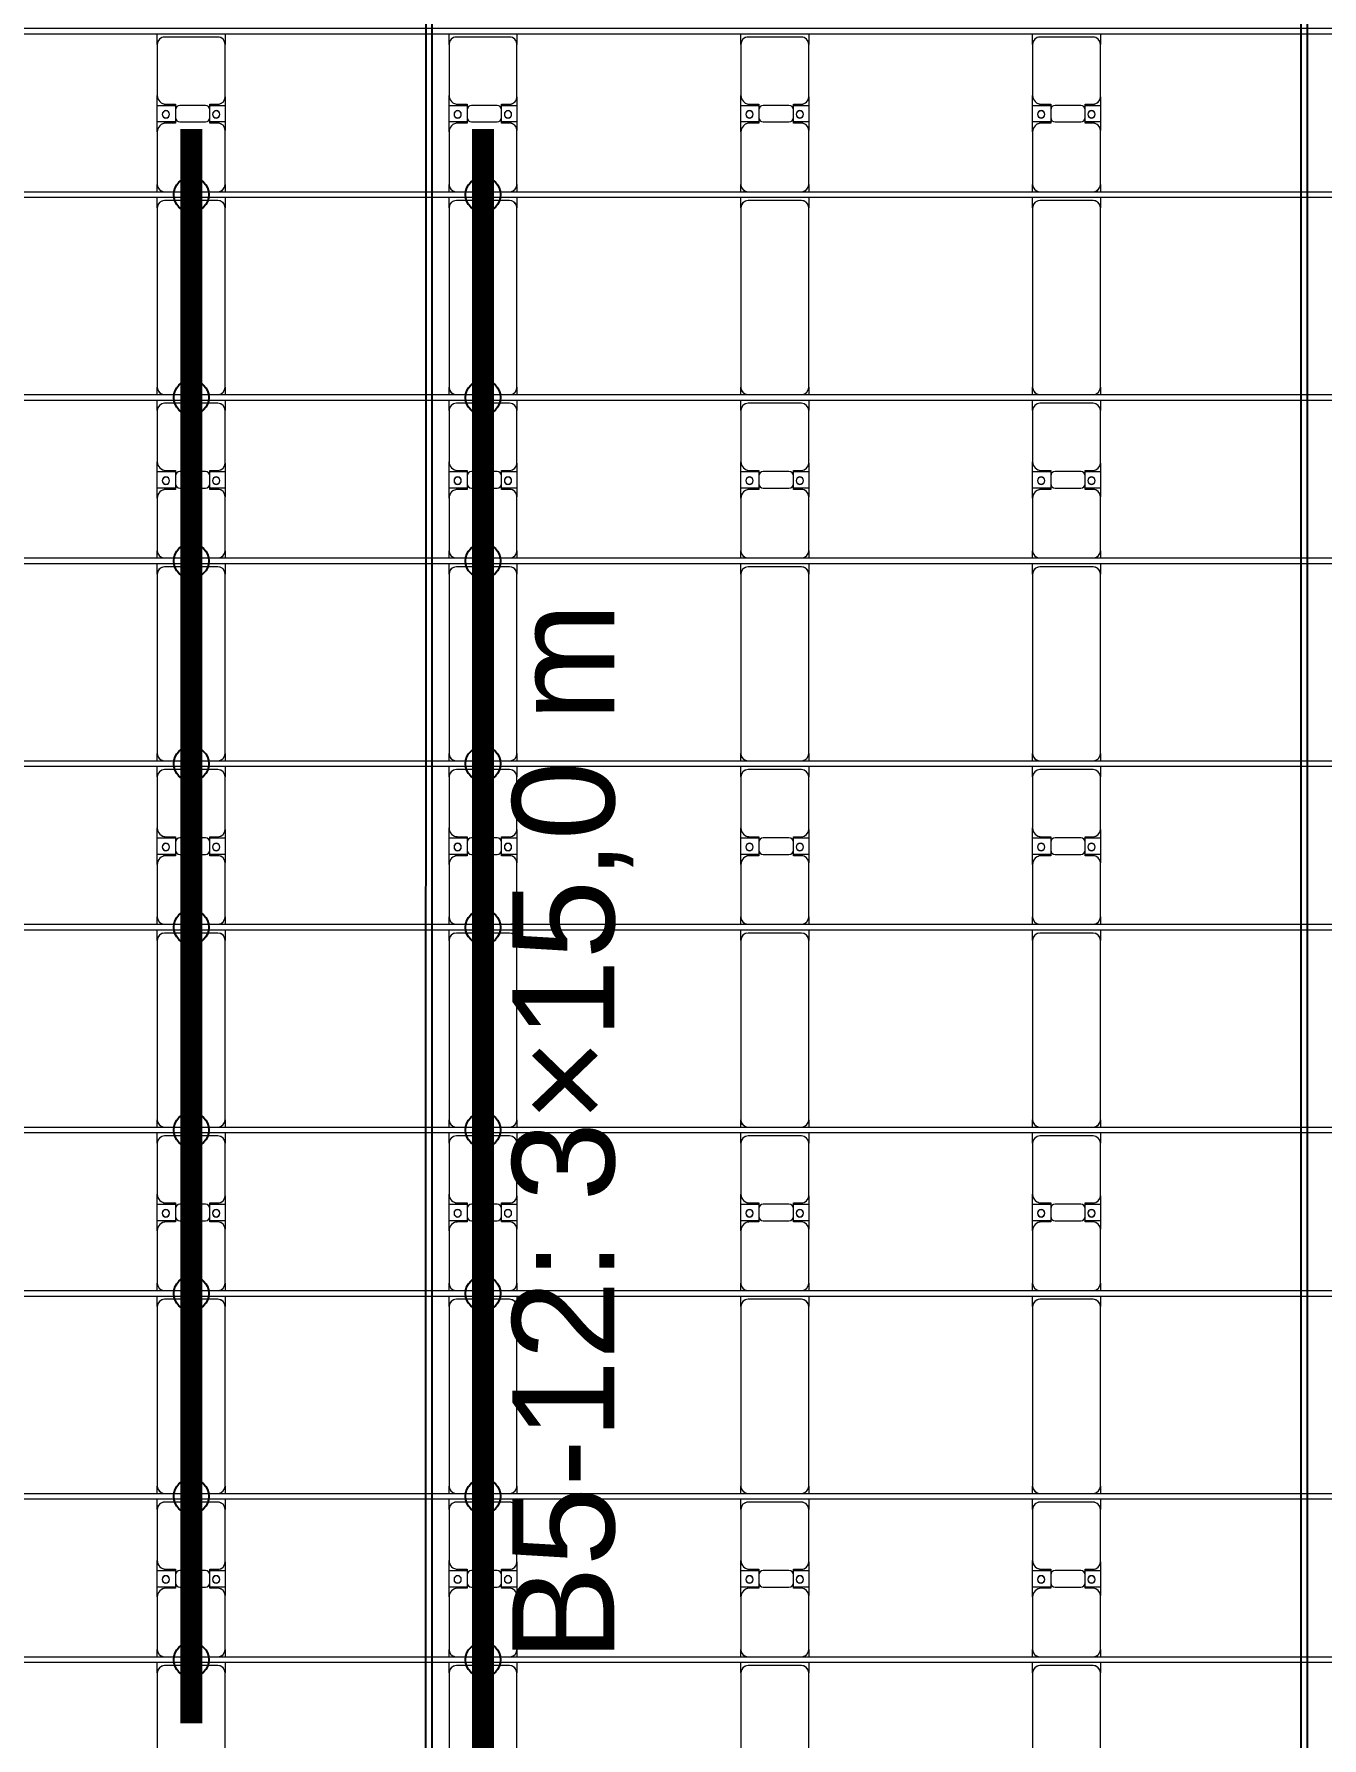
# Model space of a CAD drawing. Header units: millimetres. Extents: x -147246 to 112336, y -213734 to -86506.
# Drawn here: x -137193 to -128365, y -153971 to -142295 of the extents above; entities that cross this region are included whole.
import ezdxf

# ---------------------------------------------------------------- set-up
doc = ezdxf.new("R2010")
doc.units = ezdxf.units.MM
doc.layers.add('A-GENM', color=13, linetype='Continuous', lineweight=9)
doc.layers.add('S-BEAM', color=12, linetype='Continuous', lineweight=9)
doc.layers.add('GC-GHI CHU', color=2, linetype='Continuous')
doc.layers.add('GC-HOP 40x60 GIA CUONG', color=1, linetype='Continuous')
doc.styles.add('GC_VN', font='arial.ttf')

# ---------------------------------------------------------------- blocks, each defined once
blk = doc.blocks.new('Dầm C52 - Dầm C52-18780-BỐ TRÍ KHUNG KẾT CẤU BÈ PIN 05')
at = {"layer": 'S-BEAM', "color": 1}
for p, q in [((-74474, 20), (74474, 20)), ((74474, -20), (-74474, -20))]:
    blk.add_line(p, q, dxfattribs=at)
blk = doc.blocks.new('Dầm C52 - Dầm C52-18781-BỐ TRÍ KHUNG KẾT CẤU BÈ PIN 05')
at = {"layer": 'S-BEAM', "color": 1}
for p, q in [((-74474, 20), (74474, 20)), ((74474, -20), (-74474, -20))]:
    blk.add_line(p, q, dxfattribs=at)
blk = doc.blocks.new('Dầm C52 - Dầm C52-18782-BỐ TRÍ KHUNG KẾT CẤU BÈ PIN 05')
at = {"layer": 'S-BEAM', "color": 1}
for p, q in [((-74474, 20), (74474, 20)), ((74474, -20), (-74474, -20))]:
    blk.add_line(p, q, dxfattribs=at)
blk = doc.blocks.new('Dầm C52 - Dầm C52-18783-BỐ TRÍ KHUNG KẾT CẤU BÈ PIN 05')
at = {"layer": 'S-BEAM', "color": 1}
for p, q in [((-74474, 20), (74474, 20)), ((74474, -20), (-74474, -20))]:
    blk.add_line(p, q, dxfattribs=at)
blk = doc.blocks.new('Dầm C52 - Dầm C52-18784-BỐ TRÍ KHUNG KẾT CẤU BÈ PIN 05')
at = {"layer": 'S-BEAM', "color": 1}
for p, q in [((-74474, 20), (74474, 20)), ((74474, -20), (-74474, -20))]:
    blk.add_line(p, q, dxfattribs=at)
blk = doc.blocks.new('Dầm C52 - Hộp 40x60-38180-BỐ TRÍ KHUNG KẾT CẤU BÈ PIN 05')
at = {"layer": 'S-BEAM', "color": 3, "lineweight": 25}
for p, q in [((-38420, 20), (38420, 20)), ((38420, -20), (-38420, -20))]:
    blk.add_line(p, q, dxfattribs=at)
blk = doc.blocks.new('Dai phao do pin - DẢI PHAO ĐỠ PIN-35884-BỐ TRÍ KHUNG KẾT CẤU BÈ PIN 05')
at = {"layer": 'A-GENM', "color": 7}
for p, q in [((13160, 242), (11930, 242)), ((13160, 242), (13230, 242)), ((13270, 242), (13320, 242)), ((13680, 242), (13320, 242)), ((13680, 242), (13862, 242)), ((13748, 242), (13930, 242)), ((13748, 121), (13748, 242)), ((13862, 242), (13862, 121)), ((14280, 242), (13930, 242)), ((14280, 242), (14350, 242)), ((14390, 242), (14440, 242)), ((15670, 242), (14440, 242)), ((15670, 242), (15740, 242)), ((15780, 242), (15830, 242)), ((16190, 242), (15830, 242)), ((16190, 242), (16372, 242)), ((16258, 242), (16440, 242)), ((16258, 121), (16258, 242)), ((16372, 242), (16372, 121)), ((16790, 242), (16440, 242)), ((16790, 242), (16860, 242)), ((16900, 242), (16950, 242)), ((18180, 242), (16950, 242)), ((18180, 242), (18250, 242)), ((18290, 242), (18340, 242)), ((18700, 242), (18340, 242)), ((18700, 242), (18882, 242)), ((18768, 242), (18950, 242)), ((18768, 121), (18768, 242)), ((18882, 242), (18882, 121)), ((19300, 242), (18950, 242)), ((19300, 242), (19370, 242)), ((19410, 242), (19460, 242)), ((20690, 242), (19460, 242)), ((20690, 242), (20760, 242)), ((20800, 242), (20850, 242)), ((21210, 242), (20850, 242)), ((21210, 242), (21392, 242)), ((21278, 242), (21460, 242)), ((21278, 121), (21278, 242)), ((21392, 242), (21392, 121)), ((21810, 242), (21460, 242)), ((21810, 242), (21880, 242)), ((21920, 242), (21970, 242)), ((23200, 242), (21970, 242)), ((23200, 242), (23270, 242)), ((23310, 242), (23360, 242)), ((23720, 242), (23360, 242)), ((23720, 242), (23902, 242)), ((23788, 242), (23970, 242)), ((23788, 121), (23788, 242)), ((23902, 242), (23902, 121)), ((24320, 242), (23970, 242)), ((24320, 242), (24390, 242)), ((13210, -173), (13210, 192)), ((13740, 118), (13740, 182)), ((13832, 118), (13740, 118)), ((13870, 118), (13778, 118)), ((13870, 182), (13870, 118)), ((14330, -173), (14330, 192)), ((15720, -173), (15720, 192)), ((16250, 118), (16250, 182)), ((16342, 118), (16250, 118)), ((16380, 118), (16288, 118)), ((16380, 182), (16380, 118)), ((16840, -173), (16840, 192)), ((18230, -173), (18230, 192)), ((18760, 118), (18760, 182)), ((18852, 118), (18760, 118)), ((18890, 118), (18798, 118)), ((18890, 182), (18890, 118)), ((19350, -173), (19350, 192)), ((20740, -173), (20740, 192)), ((21270, 118), (21270, 182)), ((21362, 118), (21270, 118)), ((21400, 118), (21308, 118)), ((21400, 182), (21400, 118)), ((21860, -173), (21860, 192)), ((23250, -173), (23250, 192)), ((23780, 118), (23780, 182)), ((23872, 118), (23780, 118)), ((23910, 118), (23818, 118)), ((23910, 182), (23910, 118)), ((24370, -173), (24370, 192)), ((13748, 88), (13748, -88)), ((13862, -88), (13862, 88)), ((16258, 88), (16258, -88)), ((16372, -88), (16372, 88)), ((18768, 88), (18768, -88)), ((18882, -88), (18882, 88)), ((21278, 88), (21278, -88)), ((21392, -88), (21392, 88)), ((23788, 88), (23788, -88)), ((23902, -88), (23902, 88)), ((11930, -223), (13160, -223)), ((13230, -223), (13160, -223)), ((13320, -223), (13270, -223)), ((13320, -223), (13690, -223)), ((13862, -223), (13690, -223)), ((13740, -173), (13740, -118)), ((13740, -118), (13832, -118)), ((13748, -223), (13748, -118)), ((13920, -223), (13748, -223)), ((13778, -118), (13870, -118)), ((13862, -118), (13862, -223)), ((13870, -118), (13870, -173)), ((13920, -223), (14280, -223)), ((14350, -223), (14280, -223)), ((14440, -223), (14390, -223)), ((14440, -223), (15670, -223)), ((15740, -223), (15670, -223)), ((15830, -223), (15780, -223)), ((15830, -223), (16200, -223)), ((16372, -223), (16200, -223)), ((16250, -173), (16250, -118)), ((16250, -118), (16342, -118)), ((16258, -223), (16258, -118)), ((16430, -223), (16258, -223)), ((16288, -118), (16380, -118)), ((16372, -118), (16372, -223)), ((16380, -118), (16380, -173)), ((16430, -223), (16790, -223)), ((16860, -223), (16790, -223)), ((16950, -223), (16900, -223)), ((16950, -223), (18180, -223)), ((18250, -223), (18180, -223)), ((18340, -223), (18290, -223)), ((18340, -223), (18710, -223)), ((18882, -223), (18710, -223)), ((18760, -173), (18760, -118)), ((18760, -118), (18852, -118)), ((18768, -223), (18768, -118)), ((18940, -223), (18768, -223)), ((18798, -118), (18890, -118)), ((18882, -118), (18882, -223)), ((18890, -118), (18890, -173)), ((18940, -223), (19300, -223)), ((19370, -223), (19300, -223)), ((19460, -223), (19410, -223)), ((19460, -223), (20690, -223)), ((20760, -223), (20690, -223)), ((20850, -223), (20800, -223)), ((20850, -223), (21220, -223)), ((21392, -223), (21220, -223)), ((21270, -173), (21270, -118)), ((21270, -118), (21362, -118)), ((21278, -223), (21278, -118)), ((21450, -223), (21278, -223)), ((21308, -118), (21400, -118)), ((21392, -118), (21392, -223)), ((21400, -118), (21400, -173)), ((21450, -223), (21810, -223)), ((21880, -223), (21810, -223)), ((21970, -223), (21920, -223)), ((21970, -223), (23200, -223)), ((23270, -223), (23200, -223)), ((23360, -223), (23310, -223)), ((23360, -223), (23730, -223)), ((23902, -223), (23730, -223)), ((23780, -173), (23780, -118)), ((23780, -118), (23872, -118)), ((23788, -223), (23788, -118)), ((23960, -223), (23788, -223)), ((23818, -118), (23910, -118)), ((23902, -118), (23902, -223)), ((23910, -118), (23910, -173)), ((23960, -223), (24320, -223)), ((24390, -223), (24320, -223))]:
    blk.add_line(p, q, dxfattribs=at)
for centre, radius, start, end in [((13160, 192), 50, 0, 90), ((13160, 192), 50, 15, 90), ((13320, 192), 50, 90, 173.0595), ((13680, 182), 60, 0, 90), ((13930, 182), 60, 90, 180), ((14280, 192), 50, 0, 90), ((14440, 192), 50, 90, 173.0595), ((14440, 192), 50, 105, 173.0595), ((15670, 192), 50, 360, 90), ((15670, 192), 50, 15, 90), ((15830, 192), 50, 90, 173.0595), ((16190, 182), 60, 0, 90), ((16440, 182), 60, 90, 180), ((16790, 192), 50, 0, 90), ((16950, 192), 50, 90, 173.0595), ((16950, 192), 50, 105, 173.0595), ((18180, 192), 50, 360, 90), ((18180, 192), 50, 15, 90), ((18340, 192), 50, 90, 173.0595), ((18700, 182), 60, 360, 90), ((18950, 182), 60, 90, 180), ((19300, 192), 50, 0, 90), ((19460, 192), 50, 90, 173.0595), ((19460, 192), 50, 105, 173.0595), ((20690, 192), 50, 360, 90), ((20690, 192), 50, 15, 90), ((20850, 192), 50, 90, 173.0595), ((21210, 182), 60, 0, 90), ((21460, 182), 60, 90, 180), ((21810, 192), 50, 0, 90), ((21970, 192), 50, 90, 173.0595), ((21970, 192), 50, 105, 173.0595), ((23200, 192), 50, 0, 90), ((23200, 192), 50, 15, 90), ((23360, 192), 50, 90, 173.0595), ((23720, 182), 60, 360, 90), ((23970, 182), 60, 90, 180), ((24320, 192), 50, 0, 90), ((13320, 192), 50, 135, 173.0595), ((13680, 182), 60, 0, 30), ((13778, 88), 30, 90, 180), ((13799, 183), 25, 360, 180), ((13799, 183), 25, 180, 0), ((13801, 183), 25, 0, 180), ((13801, 183), 25, 180, 360), ((13832, 88), 30, 0, 90), ((13930, 182), 60, 150, 180), ((14280, 192), 50, 0, 45), ((15830, 192), 50, 135, 173.0595), ((16190, 182), 60, 0, 30), ((16288, 88), 30, 90, 180), ((16309, 183), 25, 360, 180), ((16309, 183), 25, 180, 0), ((16311, 183), 25, 0, 180), ((16311, 183), 25, 180, 0), ((16342, 88), 30, 360, 90), ((16440, 182), 60, 150, 180), ((16790, 192), 50, 0, 45), ((18340, 192), 50, 135, 173.0595), ((18700, 182), 60, 360, 30), ((18798, 88), 30, 90, 180), ((18819, 183), 25, 0, 180), ((18819, 183), 25, 180, 0), ((18821, 183), 25, 360, 180), ((18821, 183), 25, 180, 0), ((18852, 88), 30, 0, 90), ((18950, 182), 60, 150, 180), ((19300, 192), 50, 0, 45), ((20850, 192), 50, 135, 173.0595), ((21210, 182), 60, 0, 30), ((21308, 88), 30, 90, 180), ((21329, 183), 25, 360, 180), ((21329, 183), 25, 180, 0), ((21331, 183), 25, 360, 180), ((21331, 183), 25, 180, 0), ((21362, 88), 30, 360, 90), ((21460, 182), 60, 150, 180), ((21810, 192), 50, 0, 45), ((23360, 192), 50, 135, 173.0595), ((23720, 182), 60, 360, 30), ((23818, 88), 30, 90, 180), ((23839, 183), 25, 360, 180), ((23839, 183), 25, 180, 0), ((23841, 183), 25, 0, 180), ((23841, 183), 25, 180, 0), ((23872, 88), 30, 360, 90), ((23970, 182), 60, 150, 180), ((24320, 192), 50, 0, 45), ((13778, -88), 30, 180, 270), ((13832, -88), 30, 270, 360), ((16288, -88), 30, 180, 270), ((16342, -88), 30, 270, 360), ((18798, -88), 30, 180, 270), ((18852, -88), 30, 270, 0), ((21308, -88), 30, 180, 270), ((21362, -88), 30, 270, 360), ((23818, -88), 30, 180, 270), ((23872, -88), 30, 270, 0), ((13160, -173), 50, 270, 0), ((13160, -173), 50, 285, 360), ((13320, -173), 50, 186.9405, 270), ((13320, -173), 50, 186.9405, 225), ((13690, -173), 50, 270, 360), ((13690, -173), 50, 315, 360), ((13799, -162), 25, 360, 180), ((13799, -162), 25, 180, 0), ((13801, -162), 25, 360, 180), ((13801, -162), 25, 180, 0), ((13920, -173), 50, 180, 270), ((13920, -173), 50, 180, 225), ((14280, -173), 50, 270, 360), ((14280, -173), 50, 315, 360), ((14440, -173), 50, 186.9405, 270), ((14440, -173), 50, 186.9405, 270), ((15670, -173), 50, 270, 360), ((15670, -173), 50, 285, 360), ((15830, -173), 50, 186.9405, 270), ((15830, -173), 50, 186.9405, 225), ((16200, -173), 50, 270, 360), ((16200, -173), 50, 315, 0), ((16309, -162), 25, 360, 180), ((16309, -162), 25, 180, 0), ((16311, -162), 25, 360, 180), ((16311, -162), 25, 180, 360), ((16430, -173), 50, 180, 270), ((16430, -173), 50, 180, 225), ((16790, -173), 50, 270, 0), ((16790, -173), 50, 315, 0), ((16950, -173), 50, 186.9405, 270), ((16950, -173), 50, 186.9405, 270), ((18180, -173), 50, 270, 360), ((18180, -173), 50, 285, 360), ((18340, -173), 50, 186.9405, 270), ((18340, -173), 50, 186.9405, 225), ((18710, -173), 50, 270, 360), ((18710, -173), 50, 315, 360), ((18819, -162), 25, 360, 180), ((18819, -162), 25, 180, 360), ((18821, -162), 25, 360, 180), ((18821, -162), 25, 180, 360), ((18940, -173), 50, 180, 270), ((18940, -173), 50, 180, 225), ((19300, -173), 50, 270, 0), ((19300, -173), 50, 315, 0), ((19460, -173), 50, 186.9405, 270), ((19460, -173), 50, 186.9405, 270), ((20690, -173), 50, 270, 0), ((20690, -173), 50, 285, 360), ((20850, -173), 50, 186.9405, 270), ((20850, -173), 50, 186.9405, 225), ((21220, -173), 50, 270, 0), ((21220, -173), 50, 315, 360), ((21329, -162), 25, 0, 180), ((21329, -162), 25, 180, 0), ((21331, -162), 25, 360, 180), ((21331, -162), 25, 180, 360), ((21450, -173), 50, 180, 270), ((21450, -173), 50, 180, 225), ((21810, -173), 50, 270, 0), ((21810, -173), 50, 315, 360), ((21970, -173), 50, 186.9405, 270), ((21970, -173), 50, 186.9405, 270), ((23200, -173), 50, 270, 360), ((23200, -173), 50, 285, 360), ((23360, -173), 50, 186.9405, 270), ((23360, -173), 50, 186.9405, 225), ((23730, -173), 50, 270, 360), ((23730, -173), 50, 315, 0), ((23839, -162), 25, 0, 180), ((23839, -162), 25, 180, 0), ((23841, -162), 25, 0, 180), ((23841, -162), 25, 180, 0), ((23960, -173), 50, 180, 270), ((23960, -173), 50, 180, 225), ((24320, -173), 50, 270, 0), ((24320, -173), 50, 315, 360)]:
    blk.add_arc(centre, radius, start, end, dxfattribs=at)
blk = doc.blocks.new('Dai phao do pin - DẢI PHAO ĐỠ PIN-35915-BỐ TRÍ KHUNG KẾT CẤU BÈ PIN 05')
at = {"layer": 'A-GENM', "color": 7}
for p, q in [((13160, 242), (11930, 242)), ((13160, 242), (13230, 242)), ((13270, 242), (13320, 242)), ((13680, 242), (13320, 242)), ((13680, 242), (13862, 242)), ((13748, 242), (13930, 242)), ((13748, 118), (13748, 242)), ((13862, 242), (13862, 118)), ((14280, 242), (13930, 242)), ((14280, 242), (14350, 242)), ((14390, 242), (14440, 242)), ((15670, 242), (14440, 242)), ((15670, 242), (15740, 242)), ((15780, 242), (15830, 242)), ((16190, 242), (15830, 242)), ((16190, 242), (16372, 242)), ((16258, 242), (16440, 242)), ((16258, 118), (16258, 242)), ((16372, 242), (16372, 118)), ((16790, 242), (16440, 242)), ((16790, 242), (16860, 242)), ((16900, 242), (16950, 242)), ((18180, 242), (16950, 242)), ((18180, 242), (18250, 242)), ((18290, 242), (18340, 242)), ((18700, 242), (18340, 242)), ((18700, 242), (18882, 242)), ((18768, 242), (18950, 242)), ((18768, 118), (18768, 242)), ((18882, 242), (18882, 118)), ((19300, 242), (18950, 242)), ((19300, 242), (19370, 242)), ((19410, 242), (19460, 242)), ((20690, 242), (19460, 242)), ((20690, 242), (20760, 242)), ((20800, 242), (20850, 242)), ((21210, 242), (20850, 242)), ((21210, 242), (21392, 242)), ((21278, 242), (21460, 242)), ((21278, 118), (21278, 242)), ((21392, 242), (21392, 118)), ((21810, 242), (21460, 242)), ((21810, 242), (21880, 242)), ((21920, 242), (21970, 242)), ((23200, 242), (21970, 242)), ((23200, 242), (23270, 242)), ((23310, 242), (23360, 242)), ((23720, 242), (23360, 242)), ((23720, 242), (23902, 242)), ((23788, 242), (23970, 242)), ((23788, 118), (23788, 242)), ((23902, 242), (23902, 118)), ((24320, 242), (23970, 242)), ((24320, 242), (24390, 242)), ((13210, -173), (13210, 192)), ((13740, 118), (13740, 182)), ((13832, 118), (13740, 118)), ((13870, 118), (13778, 118)), ((13870, 182), (13870, 118)), ((14330, -173), (14330, 192)), ((15720, -173), (15720, 192)), ((16250, 118), (16250, 182)), ((16342, 118), (16250, 118)), ((16380, 118), (16288, 118)), ((16380, 182), (16380, 118)), ((16840, -173), (16840, 192)), ((18230, -173), (18230, 192)), ((18760, 118), (18760, 182)), ((18852, 118), (18760, 118)), ((18890, 118), (18798, 118)), ((18890, 182), (18890, 118)), ((19350, -173), (19350, 192)), ((20740, -173), (20740, 192)), ((21270, 118), (21270, 182)), ((21362, 118), (21270, 118)), ((21400, 118), (21308, 118)), ((21400, 182), (21400, 118)), ((21860, -173), (21860, 192)), ((23250, -173), (23250, 192)), ((23780, 118), (23780, 182)), ((23872, 118), (23780, 118)), ((23910, 118), (23818, 118)), ((23910, 182), (23910, 118)), ((24370, -173), (24370, 192)), ((13748, 88), (13748, -88)), ((13862, -88), (13862, 88)), ((16258, 88), (16258, -88)), ((16372, -88), (16372, 88)), ((18768, 88), (18768, -88)), ((18882, -88), (18882, 88)), ((21278, 88), (21278, -88)), ((21392, -88), (21392, 88)), ((23788, 88), (23788, -88)), ((23902, -88), (23902, 88)), ((11930, -223), (13160, -223)), ((13230, -223), (13160, -223)), ((13320, -223), (13270, -223)), ((13320, -223), (13690, -223)), ((13862, -223), (13690, -223)), ((13740, -173), (13740, -118)), ((13740, -118), (13832, -118)), ((13748, -223), (13748, -118)), ((13920, -223), (13748, -223)), ((13778, -118), (13870, -118)), ((13862, -118), (13862, -223)), ((13870, -118), (13870, -173)), ((13920, -223), (14280, -223)), ((14350, -223), (14280, -223)), ((14440, -223), (14390, -223)), ((14440, -223), (15670, -223)), ((15740, -223), (15670, -223)), ((15830, -223), (15780, -223)), ((15830, -223), (16200, -223)), ((16372, -223), (16200, -223)), ((16250, -173), (16250, -118)), ((16250, -118), (16342, -118)), ((16258, -223), (16258, -118)), ((16430, -223), (16258, -223)), ((16288, -118), (16380, -118)), ((16372, -118), (16372, -223)), ((16380, -118), (16380, -173)), ((16430, -223), (16790, -223)), ((16860, -223), (16790, -223)), ((16950, -223), (16900, -223)), ((16950, -223), (18180, -223)), ((18250, -223), (18180, -223)), ((18340, -223), (18290, -223)), ((18340, -223), (18710, -223)), ((18882, -223), (18710, -223)), ((18760, -173), (18760, -118)), ((18760, -118), (18852, -118)), ((18768, -223), (18768, -118)), ((18940, -223), (18768, -223)), ((18798, -118), (18890, -118)), ((18882, -118), (18882, -223)), ((18890, -118), (18890, -173)), ((18940, -223), (19300, -223)), ((19370, -223), (19300, -223)), ((19460, -223), (19410, -223)), ((19460, -223), (20690, -223)), ((20760, -223), (20690, -223)), ((20850, -223), (20800, -223)), ((20850, -223), (21220, -223)), ((21392, -223), (21220, -223)), ((21270, -173), (21270, -118)), ((21270, -118), (21362, -118)), ((21278, -223), (21278, -118)), ((21450, -223), (21278, -223)), ((21308, -118), (21400, -118)), ((21392, -118), (21392, -223)), ((21400, -118), (21400, -173)), ((21450, -223), (21810, -223)), ((21880, -223), (21810, -223)), ((21970, -223), (21920, -223)), ((21970, -223), (23200, -223)), ((23270, -223), (23200, -223)), ((23360, -223), (23310, -223)), ((23360, -223), (23730, -223)), ((23902, -223), (23730, -223)), ((23780, -173), (23780, -118)), ((23780, -118), (23872, -118)), ((23788, -223), (23788, -118)), ((23960, -223), (23788, -223)), ((23818, -118), (23910, -118)), ((23902, -118), (23902, -223)), ((23910, -118), (23910, -173)), ((23960, -223), (24320, -223)), ((24390, -223), (24320, -223))]:
    blk.add_line(p, q, dxfattribs=at)
for centre, radius, start, end in [((13160, 192), 50, 0, 90), ((13160, 192), 50, 15, 90), ((13320, 192), 50, 90, 173.0595), ((13680, 182), 60, 0, 90), ((13930, 182), 60, 90, 180), ((14280, 192), 50, 0, 90), ((14440, 192), 50, 90, 173.0595), ((14440, 192), 50, 105, 148.8388), ((15670, 192), 50, 360, 90), ((15670, 192), 50, 15, 90), ((15830, 192), 50, 90, 173.0595), ((16190, 182), 60, 0, 90), ((16440, 182), 60, 90, 180), ((16790, 192), 50, 0, 90), ((16950, 192), 50, 90, 173.0595), ((16950, 192), 50, 105, 173.0595), ((18180, 192), 50, 360, 90), ((18180, 192), 50, 15, 90), ((18340, 192), 50, 90, 173.0595), ((18700, 182), 60, 360, 90), ((18950, 182), 60, 90, 180), ((19300, 192), 50, 0, 90), ((19460, 192), 50, 90, 173.0595), ((19460, 192), 50, 105, 173.0595), ((20690, 192), 50, 360, 90), ((20690, 192), 50, 15, 90), ((20850, 192), 50, 90, 173.0595), ((21210, 182), 60, 0, 90), ((21460, 182), 60, 90, 180), ((21810, 192), 50, 0, 90), ((21970, 192), 50, 90, 173.0595), ((21970, 192), 50, 105, 148.7952), ((23200, 192), 50, 0, 90), ((23200, 192), 50, 15, 90), ((23360, 192), 50, 90, 173.0595), ((23720, 182), 60, 360, 90), ((23970, 182), 60, 90, 180), ((24320, 192), 50, 0, 90), ((13320, 192), 50, 135, 173.0595), ((13680, 182), 60, 0, 30), ((13778, 88), 30, 90, 180), ((13799, 183), 25, 360, 180), ((13799, 183), 25, 180, 0), ((13801, 183), 25, 0, 180), ((13801, 183), 25, 180, 360), ((13832, 88), 30, 0, 90), ((13930, 182), 60, 150, 180), ((14280, 192), 50, 0, 45), ((14440, 192), 50, 150, 173.0595), ((15830, 192), 50, 135, 173.0595), ((16190, 182), 60, 0, 30), ((16288, 88), 30, 90, 180), ((16309, 183), 25, 360, 180), ((16309, 183), 25, 180, 0), ((16311, 183), 25, 0, 180), ((16311, 183), 25, 180, 0), ((16342, 88), 30, 360, 90), ((16440, 182), 60, 150, 180), ((16790, 192), 50, 0, 45), ((18340, 192), 50, 135, 173.0595), ((18700, 182), 60, 360, 30), ((18798, 88), 30, 90, 180), ((18819, 183), 25, 0, 180), ((18819, 183), 25, 180, 0), ((18821, 183), 25, 360, 180), ((18821, 183), 25, 180, 0), ((18852, 88), 30, 0, 90), ((18950, 182), 60, 150, 180), ((19300, 192), 50, 0, 45), ((20850, 192), 50, 135, 173.0595), ((21210, 182), 60, 0, 30), ((21308, 88), 30, 90, 180), ((21329, 183), 25, 360, 180), ((21329, 183), 25, 180, 0), ((21331, 183), 25, 360, 180), ((21331, 183), 25, 180, 0), ((21362, 88), 30, 360, 90), ((21460, 182), 60, 150, 180), ((21810, 192), 50, 0, 45), ((21970, 192), 50, 150, 173.0595), ((23360, 192), 50, 135, 173.0595), ((23720, 182), 60, 360, 30), ((23818, 88), 30, 90, 180), ((23839, 183), 25, 360, 180), ((23839, 183), 25, 180, 0), ((23841, 183), 25, 0, 180), ((23841, 183), 25, 180, 0), ((23872, 88), 30, 360, 90), ((23970, 182), 60, 150, 180), ((24320, 192), 50, 0, 45), ((13778, -88), 30, 180, 270), ((13832, -88), 30, 270, 360), ((16288, -88), 30, 180, 270), ((16342, -88), 30, 270, 360), ((18798, -88), 30, 180, 270), ((18852, -88), 30, 270, 0), ((21308, -88), 30, 180, 270), ((21362, -88), 30, 270, 360), ((23818, -88), 30, 180, 270), ((23872, -88), 30, 270, 0), ((13160, -173), 50, 270, 0), ((13160, -173), 50, 285, 360), ((13320, -173), 50, 186.9405, 270), ((13320, -173), 50, 186.9405, 225), ((13690, -173), 50, 270, 360), ((13690, -173), 50, 315, 360), ((13799, -162), 25, 360, 180), ((13799, -162), 25, 180, 0), ((13801, -162), 25, 360, 180), ((13801, -162), 25, 180, 0), ((13920, -173), 50, 180, 270), ((13920, -173), 50, 180, 225), ((14280, -173), 50, 270, 360), ((14280, -173), 50, 315, 360), ((14440, -173), 50, 186.9405, 270), ((14440, -173), 50, 186.9405, 270), ((15670, -173), 50, 270, 360), ((15670, -173), 50, 285, 360), ((15830, -173), 50, 186.9405, 270), ((15830, -173), 50, 186.9405, 225), ((16200, -173), 50, 270, 360), ((16200, -173), 50, 315, 0), ((16309, -162), 25, 360, 180), ((16309, -162), 25, 180, 0), ((16311, -162), 25, 360, 180), ((16311, -162), 25, 180, 360), ((16430, -173), 50, 180, 270), ((16430, -173), 50, 180, 225), ((16790, -173), 50, 270, 0), ((16790, -173), 50, 315, 0), ((16950, -173), 50, 186.9405, 270), ((16950, -173), 50, 186.9405, 270), ((18180, -173), 50, 270, 360), ((18180, -173), 50, 285, 360), ((18340, -173), 50, 186.9405, 270), ((18340, -173), 50, 186.9405, 225), ((18710, -173), 50, 270, 360), ((18710, -173), 50, 315, 360), ((18819, -162), 25, 360, 180), ((18819, -162), 25, 180, 360), ((18821, -162), 25, 360, 180), ((18821, -162), 25, 180, 360), ((18940, -173), 50, 180, 270), ((18940, -173), 50, 180, 225), ((19300, -173), 50, 270, 0), ((19300, -173), 50, 315, 0), ((19460, -173), 50, 186.9405, 270), ((19460, -173), 50, 186.9405, 270), ((20690, -173), 50, 270, 0), ((20690, -173), 50, 285, 360), ((20850, -173), 50, 186.9405, 270), ((20850, -173), 50, 186.9405, 225), ((21220, -173), 50, 270, 0), ((21220, -173), 50, 315, 360), ((21329, -162), 25, 0, 180), ((21329, -162), 25, 180, 0), ((21331, -162), 25, 360, 180), ((21331, -162), 25, 180, 360), ((21450, -173), 50, 180, 270), ((21450, -173), 50, 180, 225), ((21810, -173), 50, 270, 0), ((21810, -173), 50, 315, 360), ((21970, -173), 50, 186.9405, 270), ((21970, -173), 50, 186.9405, 270), ((23200, -173), 50, 270, 360), ((23200, -173), 50, 285, 360), ((23360, -173), 50, 186.9405, 270), ((23360, -173), 50, 186.9405, 225), ((23730, -173), 50, 270, 360), ((23730, -173), 50, 315, 0), ((23839, -162), 25, 0, 180), ((23839, -162), 25, 180, 0), ((23841, -162), 25, 0, 180), ((23841, -162), 25, 180, 0), ((23960, -173), 50, 180, 270), ((23960, -173), 50, 180, 225), ((24320, -173), 50, 270, 0), ((24320, -173), 50, 315, 360)]:
    blk.add_arc(centre, radius, start, end, dxfattribs=at)
blk = doc.blocks.new('Dai phao do pin - DẢI PHAO ĐỠ PIN-35946-BỐ TRÍ KHUNG KẾT CẤU BÈ PIN 05')
at = {"layer": 'A-GENM', "color": 7}
for p, q in [((13160, 242), (11930, 242)), ((13160, 242), (13230, 242)), ((13270, 242), (13320, 242)), ((13680, 242), (13320, 242)), ((13680, 242), (13862, 242)), ((13748, 242), (13930, 242)), ((13748, 118), (13748, 242)), ((13862, 242), (13862, 118)), ((14280, 242), (13930, 242)), ((14280, 242), (14350, 242)), ((14390, 242), (14440, 242)), ((15670, 242), (14440, 242)), ((15670, 242), (15740, 242)), ((15780, 242), (15830, 242)), ((16190, 242), (15830, 242)), ((16190, 242), (16372, 242)), ((16258, 242), (16440, 242)), ((16258, 118), (16258, 242)), ((16372, 242), (16372, 118)), ((16790, 242), (16440, 242)), ((16790, 242), (16860, 242)), ((16900, 242), (16950, 242)), ((18180, 242), (16950, 242)), ((18180, 242), (18250, 242)), ((18290, 242), (18340, 242)), ((18700, 242), (18340, 242)), ((18700, 242), (18882, 242)), ((18768, 242), (18950, 242)), ((18768, 118), (18768, 242)), ((18882, 242), (18882, 118)), ((19300, 242), (18950, 242)), ((19300, 242), (19370, 242)), ((19410, 242), (19460, 242)), ((20690, 242), (19460, 242)), ((20690, 242), (20760, 242)), ((20800, 242), (20850, 242)), ((21210, 242), (20850, 242)), ((21210, 242), (21392, 242)), ((21278, 242), (21460, 242)), ((21278, 118), (21278, 242)), ((21392, 242), (21392, 118)), ((21810, 242), (21460, 242)), ((21810, 242), (21880, 242)), ((21920, 242), (21970, 242)), ((23200, 242), (21970, 242)), ((23200, 242), (23270, 242)), ((23310, 242), (23360, 242)), ((23720, 242), (23360, 242)), ((23720, 242), (23902, 242)), ((23788, 242), (23970, 242)), ((23788, 118), (23788, 242)), ((23902, 242), (23902, 118)), ((24320, 242), (23970, 242)), ((24320, 242), (24390, 242)), ((13210, -173), (13210, 192)), ((13740, 118), (13740, 182)), ((13832, 118), (13740, 118)), ((13870, 118), (13778, 118)), ((13870, 182), (13870, 118)), ((14330, -173), (14330, 192)), ((15720, -173), (15720, 192)), ((16250, 118), (16250, 182)), ((16342, 118), (16250, 118)), ((16380, 118), (16288, 118)), ((16380, 182), (16380, 118)), ((16840, -173), (16840, 192)), ((18230, -173), (18230, 192)), ((18760, 118), (18760, 182)), ((18852, 118), (18760, 118)), ((18890, 118), (18798, 118)), ((18890, 182), (18890, 118)), ((19350, -173), (19350, 192)), ((20740, -173), (20740, 192)), ((21270, 118), (21270, 182)), ((21362, 118), (21270, 118)), ((21400, 118), (21308, 118)), ((21400, 182), (21400, 118)), ((21860, -173), (21860, 192)), ((23250, -173), (23250, 192)), ((23780, 118), (23780, 182)), ((23872, 118), (23780, 118)), ((23910, 118), (23818, 118)), ((23910, 182), (23910, 118)), ((24370, -173), (24370, 192)), ((13748, 88), (13748, -88)), ((13862, -88), (13862, 88)), ((16258, 88), (16258, -88)), ((16372, -88), (16372, 88)), ((18768, 88), (18768, -88)), ((18882, -88), (18882, 88)), ((21278, 88), (21278, -88)), ((21392, -88), (21392, 88)), ((23788, 88), (23788, -88)), ((23902, -88), (23902, 88)), ((11930, -223), (13160, -223)), ((13230, -223), (13160, -223)), ((13320, -223), (13270, -223)), ((13320, -223), (13690, -223)), ((13862, -223), (13690, -223)), ((13740, -173), (13740, -118)), ((13740, -118), (13832, -118)), ((13748, -223), (13748, -118)), ((13920, -223), (13748, -223)), ((13778, -118), (13870, -118)), ((13862, -118), (13862, -223)), ((13870, -118), (13870, -173)), ((13920, -223), (14280, -223)), ((14350, -223), (14280, -223)), ((14440, -223), (14390, -223)), ((14440, -223), (15670, -223)), ((15740, -223), (15670, -223)), ((15830, -223), (15780, -223)), ((15830, -223), (16200, -223)), ((16372, -223), (16200, -223)), ((16250, -173), (16250, -118)), ((16250, -118), (16342, -118)), ((16258, -223), (16258, -118)), ((16430, -223), (16258, -223)), ((16288, -118), (16380, -118)), ((16372, -118), (16372, -223)), ((16380, -118), (16380, -173)), ((16430, -223), (16790, -223)), ((16860, -223), (16790, -223)), ((16950, -223), (16900, -223)), ((16950, -223), (18180, -223)), ((18250, -223), (18180, -223)), ((18340, -223), (18290, -223)), ((18340, -223), (18710, -223)), ((18882, -223), (18710, -223)), ((18760, -173), (18760, -118)), ((18760, -118), (18852, -118)), ((18768, -223), (18768, -118)), ((18940, -223), (18768, -223)), ((18798, -118), (18890, -118)), ((18882, -118), (18882, -223)), ((18890, -118), (18890, -173)), ((18940, -223), (19300, -223)), ((19370, -223), (19300, -223)), ((19460, -223), (19410, -223)), ((19460, -223), (20690, -223)), ((20760, -223), (20690, -223)), ((20850, -223), (20800, -223)), ((20850, -223), (21220, -223)), ((21392, -223), (21220, -223)), ((21270, -173), (21270, -118)), ((21270, -118), (21362, -118)), ((21278, -223), (21278, -118)), ((21450, -223), (21278, -223)), ((21308, -118), (21400, -118)), ((21392, -118), (21392, -223)), ((21400, -118), (21400, -173)), ((21450, -223), (21810, -223)), ((21880, -223), (21810, -223)), ((21970, -223), (21920, -223)), ((21970, -223), (23200, -223)), ((23270, -223), (23200, -223)), ((23360, -223), (23310, -223)), ((23360, -223), (23730, -223)), ((23902, -223), (23730, -223)), ((23780, -173), (23780, -118)), ((23780, -118), (23872, -118)), ((23788, -223), (23788, -118)), ((23960, -223), (23788, -223)), ((23818, -118), (23910, -118)), ((23902, -118), (23902, -223)), ((23910, -118), (23910, -173)), ((23960, -223), (24320, -223)), ((24390, -223), (24320, -223))]:
    blk.add_line(p, q, dxfattribs=at)
for centre, radius, start, end in [((13160, 192), 50, 0, 90), ((13160, 192), 50, 15, 90), ((13320, 192), 50, 90, 173.0595), ((13680, 182), 60, 0, 90), ((13930, 182), 60, 90, 180), ((14280, 192), 50, 0, 90), ((14440, 192), 50, 90, 173.0595), ((14440, 192), 50, 105, 173.0595), ((15670, 192), 50, 360, 90), ((15670, 192), 50, 15, 90), ((15830, 192), 50, 90, 173.0595), ((16190, 182), 60, 0, 90), ((16440, 182), 60, 90, 180), ((16790, 192), 50, 0, 90), ((16950, 192), 50, 90, 173.0595), ((16950, 192), 50, 105, 173.0595), ((18180, 192), 50, 360, 90), ((18180, 192), 50, 15, 90), ((18340, 192), 50, 90, 173.0595), ((18700, 182), 60, 360, 90), ((18950, 182), 60, 90, 180), ((19300, 192), 50, 0, 90), ((19460, 192), 50, 90, 173.0595), ((19460, 192), 50, 105, 173.0595), ((20690, 192), 50, 360, 90), ((20690, 192), 50, 15, 90), ((20850, 192), 50, 90, 173.0595), ((21210, 182), 60, 0, 90), ((21460, 182), 60, 90, 180), ((21810, 192), 50, 0, 90), ((21970, 192), 50, 90, 173.0595), ((21970, 192), 50, 105, 173.0595), ((23200, 192), 50, 0, 90), ((23200, 192), 50, 15, 90), ((23360, 192), 50, 90, 173.0595), ((23720, 182), 60, 360, 90), ((23970, 182), 60, 90, 180), ((24320, 192), 50, 0, 90), ((13320, 192), 50, 135, 173.0595), ((13680, 182), 60, 0, 30), ((13778, 88), 30, 90, 180), ((13799, 183), 25, 360, 180), ((13799, 183), 25, 180, 0), ((13801, 183), 25, 0, 180), ((13801, 183), 25, 180, 360), ((13832, 88), 30, 0, 90), ((13930, 182), 60, 150, 180), ((14280, 192), 50, 0, 45), ((15830, 192), 50, 135, 173.0595), ((16190, 182), 60, 0, 30), ((16288, 88), 30, 90, 180), ((16309, 183), 25, 360, 180), ((16309, 183), 25, 180, 0), ((16311, 183), 25, 0, 180), ((16311, 183), 25, 180, 0), ((16342, 88), 30, 360, 90), ((16440, 182), 60, 150, 180), ((16790, 192), 50, 0, 45), ((18340, 192), 50, 135, 173.0595), ((18700, 182), 60, 360, 30), ((18798, 88), 30, 90, 180), ((18819, 183), 25, 0, 180), ((18819, 183), 25, 180, 0), ((18821, 183), 25, 360, 180), ((18821, 183), 25, 180, 0), ((18852, 88), 30, 0, 90), ((18950, 182), 60, 150, 180), ((19300, 192), 50, 0, 45), ((20850, 192), 50, 135, 173.0595), ((21210, 182), 60, 0, 30), ((21308, 88), 30, 90, 180), ((21329, 183), 25, 360, 180), ((21329, 183), 25, 180, 0), ((21331, 183), 25, 360, 180), ((21331, 183), 25, 180, 0), ((21362, 88), 30, 360, 90), ((21460, 182), 60, 150, 180), ((21810, 192), 50, 0, 45), ((23360, 192), 50, 135, 173.0595), ((23720, 182), 60, 360, 30), ((23818, 88), 30, 90, 180), ((23839, 183), 25, 360, 180), ((23839, 183), 25, 180, 0), ((23841, 183), 25, 0, 180), ((23841, 183), 25, 180, 0), ((23872, 88), 30, 360, 90), ((23970, 182), 60, 150, 180), ((24320, 192), 50, 0, 45), ((13778, -88), 30, 180, 270), ((13832, -88), 30, 270, 360), ((16288, -88), 30, 180, 270), ((16342, -88), 30, 270, 360), ((18798, -88), 30, 180, 270), ((18852, -88), 30, 270, 0), ((21308, -88), 30, 180, 270), ((21362, -88), 30, 270, 360), ((23818, -88), 30, 180, 270), ((23872, -88), 30, 270, 0), ((13160, -173), 50, 270, 0), ((13160, -173), 50, 285, 360), ((13320, -173), 50, 186.9405, 270), ((13320, -173), 50, 186.9405, 225), ((13690, -173), 50, 270, 360), ((13690, -173), 50, 315, 360), ((13799, -162), 25, 360, 180), ((13799, -162), 25, 180, 0), ((13801, -162), 25, 360, 180), ((13801, -162), 25, 180, 0), ((13920, -173), 50, 180, 270), ((13920, -173), 50, 180, 225), ((14280, -173), 50, 270, 360), ((14280, -173), 50, 315, 360), ((14440, -173), 50, 186.9405, 270), ((14440, -173), 50, 186.9405, 270), ((15670, -173), 50, 270, 360), ((15670, -173), 50, 285, 360), ((15830, -173), 50, 186.9405, 270), ((15830, -173), 50, 186.9405, 225), ((16200, -173), 50, 270, 360), ((16200, -173), 50, 315, 0), ((16309, -162), 25, 360, 180), ((16309, -162), 25, 180, 0), ((16311, -162), 25, 360, 180), ((16311, -162), 25, 180, 360), ((16430, -173), 50, 180, 270), ((16430, -173), 50, 180, 225), ((16790, -173), 50, 270, 0), ((16790, -173), 50, 315, 0), ((16950, -173), 50, 186.9405, 270), ((16950, -173), 50, 186.9405, 270), ((18180, -173), 50, 270, 360), ((18180, -173), 50, 285, 360), ((18340, -173), 50, 186.9405, 270), ((18340, -173), 50, 186.9405, 225), ((18710, -173), 50, 270, 360), ((18710, -173), 50, 315, 360), ((18819, -162), 25, 360, 180), ((18819, -162), 25, 180, 360), ((18821, -162), 25, 360, 180), ((18821, -162), 25, 180, 360), ((18940, -173), 50, 180, 270), ((18940, -173), 50, 180, 225), ((19300, -173), 50, 270, 0), ((19300, -173), 50, 315, 0), ((19460, -173), 50, 186.9405, 270), ((19460, -173), 50, 186.9405, 270), ((20690, -173), 50, 270, 0), ((20690, -173), 50, 285, 360), ((20850, -173), 50, 186.9405, 270), ((20850, -173), 50, 186.9405, 225), ((21220, -173), 50, 270, 0), ((21220, -173), 50, 315, 360), ((21329, -162), 25, 0, 180), ((21329, -162), 25, 180, 0), ((21331, -162), 25, 360, 180), ((21331, -162), 25, 180, 360), ((21450, -173), 50, 180, 270), ((21450, -173), 50, 180, 225), ((21810, -173), 50, 270, 0), ((21810, -173), 50, 315, 360), ((21970, -173), 50, 186.9405, 270), ((21970, -173), 50, 186.9405, 270), ((23200, -173), 50, 270, 360), ((23200, -173), 50, 285, 360), ((23360, -173), 50, 186.9405, 270), ((23360, -173), 50, 186.9405, 225), ((23730, -173), 50, 270, 360), ((23730, -173), 50, 315, 0), ((23839, -162), 25, 0, 180), ((23839, -162), 25, 180, 0), ((23841, -162), 25, 0, 180), ((23841, -162), 25, 180, 0), ((23960, -173), 50, 180, 270), ((23960, -173), 50, 180, 225), ((24320, -173), 50, 270, 0), ((24320, -173), 50, 315, 360)]:
    blk.add_arc(centre, radius, start, end, dxfattribs=at)
blk = doc.blocks.new('Dai phao do pin - DẢI PHAO ĐỠ PIN-35977-BỐ TRÍ KHUNG KẾT CẤU BÈ PIN 05')
at = {"layer": 'A-GENM', "color": 7}
for p, q in [((13160, 242), (11930, 242)), ((13160, 242), (13230, 242)), ((13270, 242), (13320, 242)), ((13680, 242), (13320, 242)), ((13680, 242), (13862, 242)), ((13748, 242), (13930, 242)), ((13748, 118), (13748, 242)), ((13862, 242), (13862, 118)), ((14280, 242), (13930, 242)), ((14280, 242), (14350, 242)), ((14390, 242), (14440, 242)), ((15670, 242), (14440, 242)), ((15670, 242), (15740, 242)), ((15780, 242), (15830, 242)), ((16190, 242), (15830, 242)), ((16190, 242), (16372, 242)), ((16258, 242), (16440, 242)), ((16258, 118), (16258, 242)), ((16372, 242), (16372, 118)), ((16790, 242), (16440, 242)), ((16790, 242), (16860, 242)), ((16900, 242), (16950, 242)), ((18180, 242), (16950, 242)), ((18180, 242), (18250, 242)), ((18290, 242), (18340, 242)), ((18700, 242), (18340, 242)), ((18700, 242), (18882, 242)), ((18768, 242), (18950, 242)), ((18768, 118), (18768, 242)), ((18882, 242), (18882, 118)), ((19300, 242), (18950, 242)), ((19300, 242), (19370, 242)), ((19410, 242), (19460, 242)), ((20690, 242), (19460, 242)), ((20690, 242), (20760, 242)), ((20800, 242), (20850, 242)), ((21210, 242), (20850, 242)), ((21210, 242), (21392, 242)), ((21278, 242), (21460, 242)), ((21278, 118), (21278, 242)), ((21392, 242), (21392, 118)), ((21810, 242), (21460, 242)), ((21810, 242), (21880, 242)), ((21920, 242), (21970, 242)), ((23200, 242), (21970, 242)), ((23200, 242), (23270, 242)), ((23310, 242), (23360, 242)), ((23720, 242), (23360, 242)), ((23720, 242), (23902, 242)), ((23788, 242), (23970, 242)), ((23788, 118), (23788, 242)), ((23902, 242), (23902, 118)), ((24320, 242), (23970, 242)), ((24320, 242), (24390, 242)), ((13210, -173), (13210, 192)), ((13740, 118), (13740, 182)), ((13832, 118), (13740, 118)), ((13870, 118), (13778, 118)), ((13870, 182), (13870, 118)), ((14330, -173), (14330, 192)), ((15720, -173), (15720, 192)), ((16250, 118), (16250, 182)), ((16342, 118), (16250, 118)), ((16380, 118), (16288, 118)), ((16380, 182), (16380, 118)), ((16840, -173), (16840, 192)), ((18230, -173), (18230, 192)), ((18760, 118), (18760, 182)), ((18852, 118), (18760, 118)), ((18890, 118), (18798, 118)), ((18890, 182), (18890, 118)), ((19350, -173), (19350, 192)), ((20740, -173), (20740, 192)), ((21270, 118), (21270, 182)), ((21362, 118), (21270, 118)), ((21400, 118), (21308, 118)), ((21400, 182), (21400, 118)), ((21860, -173), (21860, 192)), ((23250, -173), (23250, 192)), ((23780, 118), (23780, 182)), ((23872, 118), (23780, 118)), ((23910, 118), (23818, 118)), ((23910, 182), (23910, 118)), ((24370, -173), (24370, 192)), ((13748, 88), (13748, -88)), ((13862, -88), (13862, 88)), ((16258, 88), (16258, -88)), ((16372, -88), (16372, 88)), ((18768, 88), (18768, -88)), ((18882, -88), (18882, 88)), ((21278, 88), (21278, -88)), ((21392, -88), (21392, 88)), ((23788, 88), (23788, -88)), ((23902, -88), (23902, 88)), ((11930, -223), (13160, -223)), ((13230, -223), (13160, -223)), ((13320, -223), (13270, -223)), ((13320, -223), (13690, -223)), ((13862, -223), (13690, -223)), ((13740, -173), (13740, -118)), ((13740, -118), (13832, -118)), ((13748, -223), (13748, -118)), ((13920, -223), (13748, -223)), ((13778, -118), (13870, -118)), ((13862, -118), (13862, -223)), ((13870, -118), (13870, -173)), ((13920, -223), (14280, -223)), ((14350, -223), (14280, -223)), ((14440, -223), (14390, -223)), ((14440, -223), (15670, -223)), ((15740, -223), (15670, -223)), ((15830, -223), (15780, -223)), ((15830, -223), (16200, -223)), ((16372, -223), (16200, -223)), ((16250, -173), (16250, -118)), ((16250, -118), (16342, -118)), ((16258, -223), (16258, -118)), ((16430, -223), (16258, -223)), ((16288, -118), (16380, -118)), ((16372, -118), (16372, -223)), ((16380, -118), (16380, -173)), ((16430, -223), (16790, -223)), ((16860, -223), (16790, -223)), ((16950, -223), (16900, -223)), ((16950, -223), (18180, -223)), ((18250, -223), (18180, -223)), ((18340, -223), (18290, -223)), ((18340, -223), (18710, -223)), ((18882, -223), (18710, -223)), ((18760, -173), (18760, -118)), ((18760, -118), (18852, -118)), ((18768, -223), (18768, -118)), ((18940, -223), (18768, -223)), ((18798, -118), (18890, -118)), ((18882, -118), (18882, -223)), ((18890, -118), (18890, -173)), ((18940, -223), (19300, -223)), ((19370, -223), (19300, -223)), ((19460, -223), (19410, -223)), ((19460, -223), (20690, -223)), ((20760, -223), (20690, -223)), ((20850, -223), (20800, -223)), ((20850, -223), (21220, -223)), ((21392, -223), (21220, -223)), ((21270, -173), (21270, -118)), ((21270, -118), (21362, -118)), ((21278, -223), (21278, -118)), ((21450, -223), (21278, -223)), ((21308, -118), (21400, -118)), ((21392, -118), (21392, -223)), ((21400, -118), (21400, -173)), ((21450, -223), (21810, -223)), ((21880, -223), (21810, -223)), ((21970, -223), (21920, -223)), ((21970, -223), (23200, -223)), ((23270, -223), (23200, -223)), ((23360, -223), (23310, -223)), ((23360, -223), (23730, -223)), ((23902, -223), (23730, -223)), ((23780, -173), (23780, -118)), ((23780, -118), (23872, -118)), ((23788, -223), (23788, -118)), ((23960, -223), (23788, -223)), ((23818, -118), (23910, -118)), ((23902, -118), (23902, -223)), ((23910, -118), (23910, -173)), ((23960, -223), (24320, -223)), ((24390, -223), (24320, -223))]:
    blk.add_line(p, q, dxfattribs=at)
for centre, radius, start, end in [((13160, 192), 50, 0, 90), ((13160, 192), 50, 15, 90), ((13320, 192), 50, 90, 173.0595), ((13680, 182), 60, 0, 90), ((13930, 182), 60, 90, 180), ((14280, 192), 50, 0, 90), ((14440, 192), 50, 90, 173.0595), ((14440, 192), 50, 105, 173.0595), ((15670, 192), 50, 360, 90), ((15670, 192), 50, 15, 90), ((15830, 192), 50, 90, 173.0595), ((16190, 182), 60, 0, 90), ((16440, 182), 60, 90, 180), ((16790, 192), 50, 0, 90), ((16950, 192), 50, 90, 173.0595), ((16950, 192), 50, 105, 173.0595), ((18180, 192), 50, 360, 90), ((18180, 192), 50, 15, 90), ((18340, 192), 50, 90, 173.0595), ((18700, 182), 60, 360, 90), ((18950, 182), 60, 90, 180), ((19300, 192), 50, 0, 90), ((19460, 192), 50, 90, 173.0595), ((19460, 192), 50, 105, 173.0595), ((20690, 192), 50, 360, 90), ((20690, 192), 50, 15, 90), ((20850, 192), 50, 90, 173.0595), ((21210, 182), 60, 0, 90), ((21460, 182), 60, 90, 180), ((21810, 192), 50, 0, 90), ((21970, 192), 50, 90, 173.0595), ((21970, 192), 50, 105, 173.0595), ((23200, 192), 50, 0, 90), ((23200, 192), 50, 15, 90), ((23360, 192), 50, 90, 173.0595), ((23720, 182), 60, 360, 90), ((23970, 182), 60, 90, 180), ((24320, 192), 50, 0, 90), ((13320, 192), 50, 135, 173.0595), ((13680, 182), 60, 0, 30), ((13778, 88), 30, 90, 180), ((13799, 183), 25, 360, 180), ((13799, 183), 25, 180, 0), ((13801, 183), 25, 0, 180), ((13801, 183), 25, 180, 360), ((13832, 88), 30, 0, 90), ((13930, 182), 60, 150, 180), ((14280, 192), 50, 0, 45), ((15830, 192), 50, 135, 173.0595), ((16190, 182), 60, 0, 30), ((16288, 88), 30, 90, 180), ((16309, 183), 25, 360, 180), ((16309, 183), 25, 180, 0), ((16311, 183), 25, 0, 180), ((16311, 183), 25, 180, 0), ((16342, 88), 30, 360, 90), ((16440, 182), 60, 150, 180), ((16790, 192), 50, 0, 45), ((18340, 192), 50, 135, 173.0595), ((18700, 182), 60, 360, 30), ((18798, 88), 30, 90, 180), ((18819, 183), 25, 0, 180), ((18819, 183), 25, 180, 0), ((18821, 183), 25, 360, 180), ((18821, 183), 25, 180, 0), ((18852, 88), 30, 0, 90), ((18950, 182), 60, 150, 180), ((19300, 192), 50, 0, 45), ((20850, 192), 50, 135, 173.0595), ((21210, 182), 60, 0, 30), ((21308, 88), 30, 90, 180), ((21329, 183), 25, 360, 180), ((21329, 183), 25, 180, 0), ((21331, 183), 25, 360, 180), ((21331, 183), 25, 180, 0), ((21362, 88), 30, 360, 90), ((21460, 182), 60, 150, 180), ((21810, 192), 50, 0, 45), ((23360, 192), 50, 135, 173.0595), ((23720, 182), 60, 360, 30), ((23818, 88), 30, 90, 180), ((23839, 183), 25, 360, 180), ((23839, 183), 25, 180, 0), ((23841, 183), 25, 0, 180), ((23841, 183), 25, 180, 0), ((23872, 88), 30, 360, 90), ((23970, 182), 60, 150, 180), ((24320, 192), 50, 0, 45), ((13778, -88), 30, 180, 270), ((13832, -88), 30, 270, 360), ((16288, -88), 30, 180, 270), ((16342, -88), 30, 270, 360), ((18798, -88), 30, 180, 270), ((18852, -88), 30, 270, 0), ((21308, -88), 30, 180, 270), ((21362, -88), 30, 270, 360), ((23818, -88), 30, 180, 270), ((23872, -88), 30, 270, 0), ((13160, -173), 50, 270, 0), ((13160, -173), 50, 285, 360), ((13320, -173), 50, 186.9405, 270), ((13320, -173), 50, 186.9405, 225), ((13690, -173), 50, 270, 360), ((13690, -173), 50, 315, 360), ((13799, -162), 25, 360, 180), ((13799, -162), 25, 180, 0), ((13801, -162), 25, 360, 180), ((13801, -162), 25, 180, 0), ((13920, -173), 50, 180, 270), ((13920, -173), 50, 180, 225), ((14280, -173), 50, 270, 360), ((14280, -173), 50, 315, 360), ((14440, -173), 50, 186.9405, 270), ((14440, -173), 50, 186.9405, 269.7066), ((15670, -173), 50, 270, 360), ((15670, -173), 50, 285, 360), ((15830, -173), 50, 186.9405, 270), ((15830, -173), 50, 186.9405, 225), ((16200, -173), 50, 270, 360), ((16200, -173), 50, 315, 0), ((16309, -162), 25, 360, 180), ((16309, -162), 25, 180, 0), ((16311, -162), 25, 360, 180), ((16311, -162), 25, 180, 360), ((16430, -173), 50, 180, 270), ((16430, -173), 50, 180, 225), ((16790, -173), 50, 270, 0), ((16790, -173), 50, 315, 0), ((16950, -173), 50, 186.9405, 270), ((16950, -173), 50, 186.9405, 269.6183), ((18180, -173), 50, 270, 360), ((18180, -173), 50, 285, 360), ((18340, -173), 50, 186.9405, 270), ((18340, -173), 50, 186.9405, 225), ((18710, -173), 50, 270, 360), ((18710, -173), 50, 315, 360), ((18819, -162), 25, 360, 180), ((18819, -162), 25, 180, 360), ((18821, -162), 25, 360, 180), ((18821, -162), 25, 180, 360), ((18940, -173), 50, 180, 270), ((18940, -173), 50, 180, 225), ((19300, -173), 50, 270, 0), ((19300, -173), 50, 315, 0), ((19460, -173), 50, 186.9405, 270), ((19460, -173), 50, 186.9405, 269.53), ((20690, -173), 50, 270, 0), ((20690, -173), 50, 285, 360), ((20850, -173), 50, 186.9405, 270), ((20850, -173), 50, 186.9405, 225), ((21220, -173), 50, 270, 0), ((21220, -173), 50, 315, 360), ((21329, -162), 25, 0, 180), ((21329, -162), 25, 180, 0), ((21331, -162), 25, 360, 180), ((21331, -162), 25, 180, 360), ((21450, -173), 50, 180, 270), ((21450, -173), 50, 180, 225), ((21810, -173), 50, 270, 0), ((21810, -173), 50, 315, 360), ((21970, -173), 50, 186.9405, 270), ((21970, -173), 50, 186.9405, 269.4417), ((23200, -173), 50, 270, 360), ((23200, -173), 50, 285, 360), ((23360, -173), 50, 186.9405, 270), ((23360, -173), 50, 186.9405, 225), ((23730, -173), 50, 270, 360), ((23730, -173), 50, 315, 0), ((23839, -162), 25, 0, 180), ((23839, -162), 25, 180, 0), ((23841, -162), 25, 0, 180), ((23841, -162), 25, 180, 0), ((23960, -173), 50, 180, 270), ((23960, -173), 50, 180, 225), ((24320, -173), 50, 270, 0), ((24320, -173), 50, 315, 360)]:
    blk.add_arc(centre, radius, start, end, dxfattribs=at)
blk = doc.blocks.new('HOBANMONG_BEPIN 5_rvt-1-BỐ TRÍ KHUNG KẾT CẤU BÈ PIN 05')
at = {"layer": 'A-GENM', "color": 3, "lineweight": 25, "rotation": 89.99977101252024}
for name, p in [('Dai phao do pin - DẢI PHAO ĐỠ PIN-35884-BỐ TRÍ KHUNG KẾT CẤU BÈ PIN 05', (-136106, -166685)), ('Dai phao do pin - DẢI PHAO ĐỠ PIN-35915-BỐ TRÍ KHUNG KẾT CẤU BÈ PIN 05', (-134106, -166685)), ('Dai phao do pin - DẢI PHAO ĐỠ PIN-35946-BỐ TRÍ KHUNG KẾT CẤU BÈ PIN 05', (-132106, -166685)), ('Dai phao do pin - DẢI PHAO ĐỠ PIN-35977-BỐ TRÍ KHUNG KẾT CẤU BÈ PIN 05', (-130106, -166685))]:
    blk.add_blockref(name, p, dxfattribs=at)
at = {"layer": 'S-BEAM', "color": 3, "lineweight": 25}
for name, p, rotation in [('Dầm C52 - Hộp 40x60-38180-BỐ TRÍ KHUNG KẾT CẤU BÈ PIN 05', (-134486, -130974), 269.9997710125197), ('Dầm C52 - Hộp 40x60-38180-BỐ TRÍ KHUNG KẾT CẤU BÈ PIN 05', (-128486, -130974), 269.9997710125197), ('Dầm C52 - Dầm C52-18780-BỐ TRÍ KHUNG KẾT CẤU BÈ PIN 05', (-66080, -142275), 179.9997710135151), ('Dầm C52 - Dầm C52-18780-BỐ TRÍ KHUNG KẾT CẤU BÈ PIN 05', (-66080, -143395), 179.9997710135151), ('Dầm C52 - Dầm C52-18781-BỐ TRÍ KHUNG KẾT CẤU BÈ PIN 05', (-66080, -144785), 179.9997710135151), ('Dầm C52 - Dầm C52-18781-BỐ TRÍ KHUNG KẾT CẤU BÈ PIN 05', (-66080, -145905), 179.9997710135151), ('Dầm C52 - Dầm C52-18782-BỐ TRÍ KHUNG KẾT CẤU BÈ PIN 05', (-66080, -147295), 179.9997710135151), ('Dầm C52 - Dầm C52-18782-BỐ TRÍ KHUNG KẾT CẤU BÈ PIN 05', (-66080, -148415), 179.9997710135151), ('Dầm C52 - Dầm C52-18783-BỐ TRÍ KHUNG KẾT CẤU BÈ PIN 05', (-66080, -149805), 179.9997710135151), ('Dầm C52 - Dầm C52-18783-BỐ TRÍ KHUNG KẾT CẤU BÈ PIN 05', (-66080, -150925), 179.9997710135151), ('Dầm C52 - Dầm C52-18784-BỐ TRÍ KHUNG KẾT CẤU BÈ PIN 05', (-66080, -152315), 179.9997710135151), ('Dầm C52 - Dầm C52-18784-BỐ TRÍ KHUNG KẾT CẤU BÈ PIN 05', (-66080, -153435), 179.9997710135151)]:
    blk.add_blockref(name, p, dxfattribs=dict(at, rotation=rotation))

msp = doc.modelspace()

# ---------------------------------------------------------------- linework, layer by layer
at = {"layer": 'GC-HOP 40x60 GIA CUONG', "const_width": 150}
for points in [[(-136115, -153871), (-136115, -142946)], [(-134115, -157946), (-134115, -142946)]]:
    msp.add_lwpolyline(points, dxfattribs=at)
at = {"layer": 'GC-HOP 40x60 GIA CUONG'}
for centre in [(-136115, -143395), (-134115, -143395), (-136115, -144785), (-134115, -144785), (-136115, -145905), (-134115, -145905), (-136115, -147295), (-134115, -147295), (-136115, -148415), (-134115, -148415), (-136115, -149805), (-134115, -149805), (-136115, -150925), (-134115, -150925), (-136115, -152315), (-134115, -152315), (-136115, -153435), (-134115, -153435)]:
    msp.add_circle(centre, 120, dxfattribs=at)

# ---------------------------------------------------------------- block references
at = {"lineweight": 5}
msp.add_blockref('HOBANMONG_BEPIN 5_rvt-1-BỐ TRÍ KHUNG KẾT CẤU BÈ PIN 05', (0, 0), dxfattribs=at)

# ---------------------------------------------------------------- texts
at = {"layer": 'GC-GHI CHU', "style": 'GC_VN'}
msp.add_text('B5-12: 3×15,0 m', height=700, rotation=90, dxfattribs=at).set_placement((-133215, -153446))

doc.saveas('drawing.dxf')
